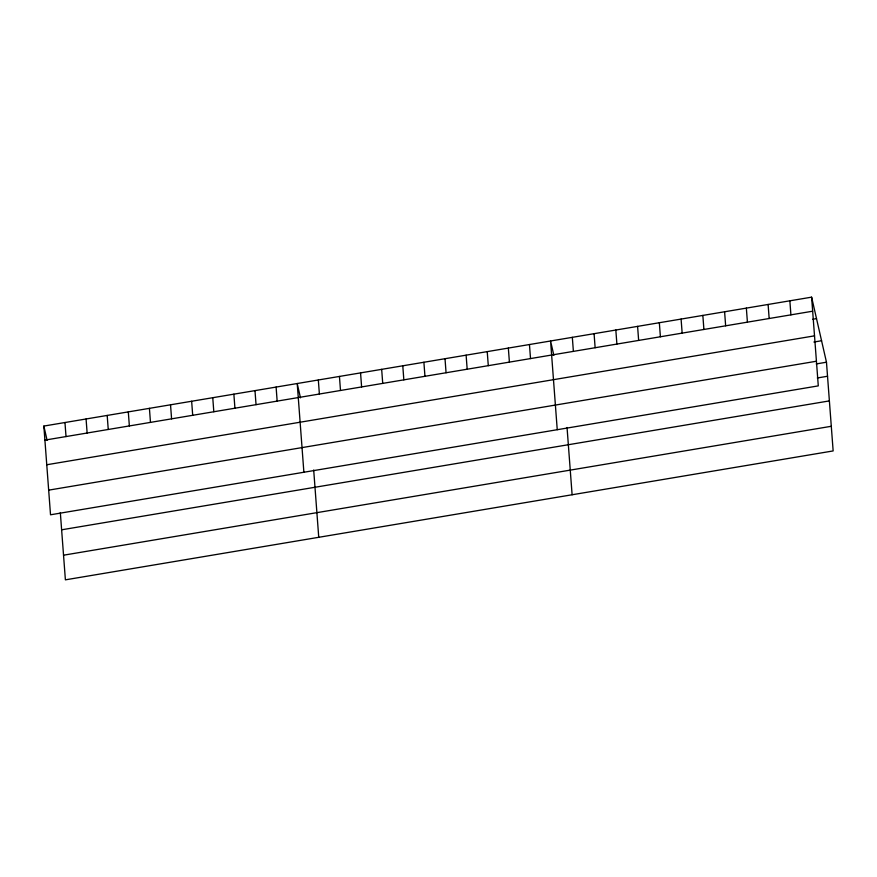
<?xml version="1.0" encoding="UTF-8"?>
<svg xmlns="http://www.w3.org/2000/svg" width="877" height="877" viewBox="0 0 877 877"><rect width="100%" height="100%" fill="white"/><g stroke="black" fill="none" stroke-linecap="round" stroke-linejoin="round"><path stroke-width="1.32" d="M811.609 297.16L818.285 385.88L50.526 514.788L43.85 426.069L811.609 297.16L826.474 362.212L833.15 450.931L65.391 579.84L60.327 512.552M44.902 440.111L812.672 311.203M812.683 319.272L816.52 318.625M46.755 464.755L814.525 335.847M813.9 342.03L821.574 340.747M48.673 490.144L816.432 361.236M816.246 363.933L826.474 362.212M817.298 377.976L827.537 376.255M61.62 529.807L829.39 400.899M63.539 555.196L831.297 426.288M553.847 355.295L550.57 340.989L557.246 429.708M300.482 397.84L297.215 383.523L303.88 472.254M43.85 426.069L47.117 440.375M789.859 300.811L790.911 314.854M768.109 304.462L769.162 318.515M746.349 308.112L747.412 322.166M724.599 311.763L725.652 325.816M702.85 315.424L703.902 329.467M681.089 319.075L682.153 333.117M659.34 322.725L660.392 336.768M637.59 326.376L638.642 340.429M615.829 330.026L616.893 344.08M594.08 333.677L595.132 347.73M572.33 337.338L573.383 351.381M567.046 427.483L572.111 494.76M529.456 344.529L530.519 358.583M508.342 348.07L509.405 362.124M487.228 351.622L488.292 365.665M466.115 355.163L467.178 369.217M445.012 358.715L446.064 372.758M423.898 362.256L424.95 376.299M402.784 365.797L403.837 379.851M381.67 369.349L382.723 383.392M360.557 372.889L361.609 386.932M339.443 376.43L340.495 390.484M318.329 379.982L319.381 394.025M313.692 470.017L318.746 537.305M276.102 387.075L277.154 401.118M254.988 390.616L256.04 404.659M233.874 394.157L234.926 408.211M212.76 397.709L213.813 411.752M191.646 401.249L192.699 415.292M170.533 404.79L171.585 418.844M149.419 408.342L150.471 422.385M128.305 411.883L129.357 425.926M107.191 415.424L108.244 429.478M86.078 418.976L87.13 433.019M64.964 422.517L66.016 436.571"/></g></svg>
